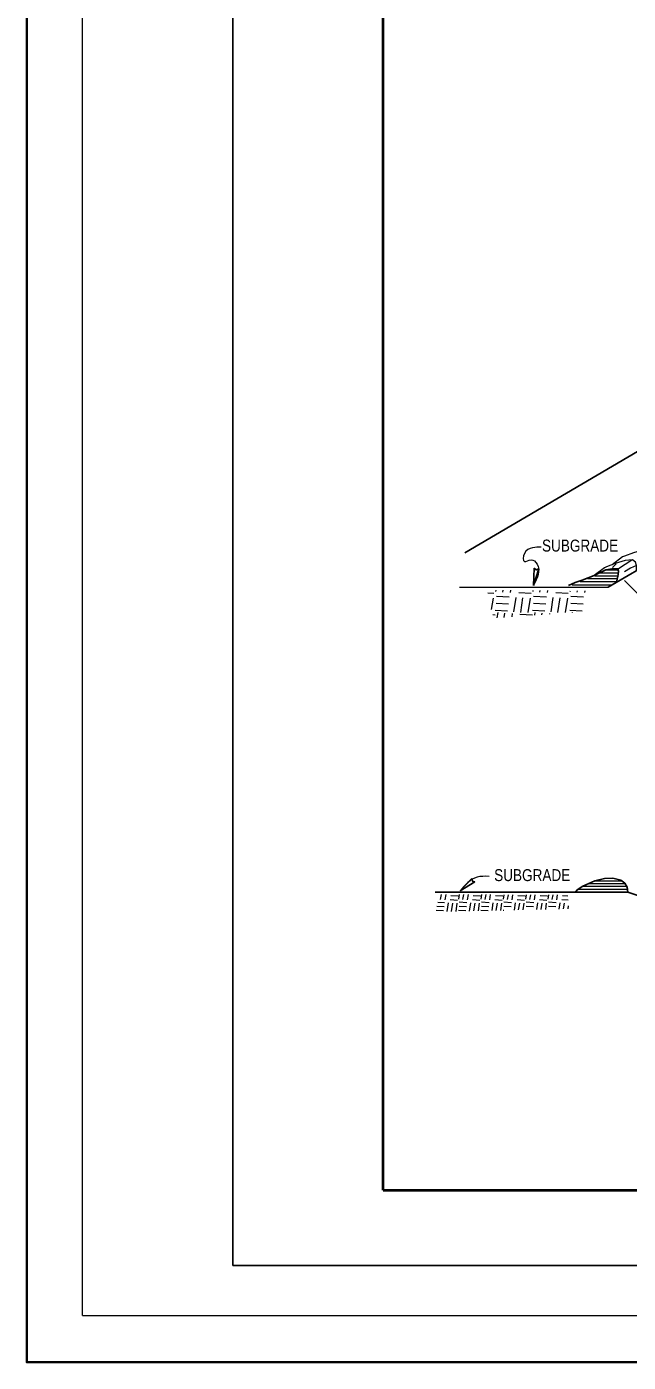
# Model space of a CAD drawing. Extents: x -120 to 879, y -38 to 233.
# Drawn here: x 507.2 to 567.2, y -38.3 to 94.9 of the extents above; entities that cross this region are included whole.
import ezdxf
from ezdxf.enums import TextEntityAlignment as Align

# ---------------------------------------------------------------- set-up
doc = ezdxf.new("R2010")
doc.units = 0
doc.header["$LTSCALE"] = 0.48
doc.layers.add('1', color=7, linetype='Continuous', lineweight=13)

msp = doc.modelspace()

# ---------------------------------------------------------------- linework, layer by layer
at = {"layer": '1'}
for p, q in [((512.733, -33.6698), (512.733, 196.3394)), ((567.5577, 41.6643), (566.2185, 40.8072)), ((563.8573, 40.1156), (566.1406, 40.1156)), ((564.3648, 40.4038), (566.1955, 40.4038)), ((564.9136, 40.6921), (566.168, 40.6921)), ((550.3427, 38.9726), (565.1974, 38.9726)), ((553.9756, 38.5274), (553.9984, 38.6732)), ((554.6621, 38.4718), (554.6927, 38.667)), ((555.4236, 38.4466), (555.4571, 38.6602)), ((557.6904, 38.5274), (557.7082, 38.6403)), ((558.3769, 38.4718), (558.4024, 38.6342)), ((559.1384, 38.4466), (559.1667, 38.6274)), ((561.5938, 39.2097), (565.5918, 39.2097)), ((562.3894, 39.5254), (566.0171, 39.5254)), ((563.1165, 39.8273), (566.0994, 39.8273)), ((553.1728, 38.4193), (553.7766, 38.3882)), ((553.5505, 36.7454), (553.7262, 37.8663)), ((554.0156, 37.3739), (555.2468, 37.3106)), ((554.0351, 38.0637), (555.3024, 37.9976)), ((555.7677, 36.5097), (555.9932, 37.9469)), ((556.2602, 38.4516), (557.4914, 38.3882)), ((556.4543, 36.4541), (556.6796, 37.8914)), ((557.2157, 36.4289), (557.4411, 37.8663)), ((557.7304, 37.3739), (558.9616, 37.3106)), ((557.7499, 38.0637), (559.0172, 37.9976)), ((559.4826, 36.5097), (559.7081, 37.9469)), ((559.9751, 38.4516), (561.2062, 38.3882)), ((560.1691, 36.4541), (560.3944, 37.8914)), ((560.9306, 36.4289), (561.1559, 37.8663)), ((561.4053, 38.5274), (561.4178, 38.6075)), ((561.4452, 37.3739), (562.6764, 37.3106)), ((561.4647, 38.0637), (562.7321, 37.9976)), ((562.0917, 38.4718), (562.1121, 38.6013)), ((562.8533, 38.4466), (562.8764, 38.5945)), ((553.6653, 36.2369), (553.9239, 36.2234)), ((553.9239, 36.6901), (555.1551, 36.6268)), ((554.1202, 35.9138), (554.2011, 36.4289)), ((554.8227, 35.9611), (554.8874, 36.3734)), ((555.5964, 36.0132), (555.6489, 36.3483)), ((556.3714, 36.2896), (557.6387, 36.2234)), ((557.6387, 36.6901), (558.8699, 36.6268)), ((557.8747, 36.1667), (557.9159, 36.4289)), ((558.5772, 36.214), (558.6023, 36.3734)), ((559.3508, 36.2661), (559.3637, 36.3483)), ((561.3536, 36.6901), (562.5847, 36.6268)), ((561.6292, 36.4196), (561.6308, 36.4289)), ((563.2592, 9.4302), (566.8577, 9.4302)), ((563.8618, 9.6959), (566.5123, 9.6959)), ((548.4644, 7.8232), (548.5443, 8.3324)), ((548.9213, 7.808), (549.0032, 8.3307)), ((549.4783, 8.2213), (550.2171, 8.1833)), ((550.2814, 7.8565), (550.3551, 8.3254)), ((550.6933, 7.8232), (550.7718, 8.3238)), ((551.1503, 7.808), (551.2308, 8.322)), ((551.7072, 8.2213), (552.4459, 8.1833)), ((552.5103, 7.8565), (552.5826, 8.3168)), ((552.9222, 7.8232), (552.9993, 8.3152)), ((553.3792, 7.808), (553.4583, 8.3134)), ((553.9362, 8.2213), (554.6748, 8.1833)), ((554.7392, 7.8565), (554.8102, 8.3082)), ((555.1512, 7.8232), (555.2269, 8.3065)), ((555.6081, 7.808), (555.6859, 8.3048)), ((556.1651, 8.2213), (556.9037, 8.1833)), ((556.9682, 7.8565), (557.0377, 8.2995)), ((557.3801, 7.8232), (557.4544, 8.2979)), ((557.8369, 7.808), (557.9134, 8.2962)), ((558.3939, 8.2213), (559.1327, 8.1833)), ((559.1971, 7.8565), (559.2652, 8.2908)), ((559.6089, 7.8232), (559.6821, 8.2892)), ((560.0658, 7.808), (560.1411, 8.2874)), ((560.6228, 8.2213), (561.1599, 8.1937)), ((562.2112, 8.8543), (567.0967, 8.8543)), ((562.6163, 9.1467), (567.0171, 9.1467)), ((548.0216, 6.7542), (548.7602, 6.7162)), ((548.1012, 7.1632), (548.8152, 7.1264)), ((548.1947, 7.5728), (548.8487, 7.5387)), ((549.1278, 6.6459), (549.2632, 7.5082)), ((549.4233, 7.811), (550.1621, 7.773)), ((549.5429, 6.6327), (549.6749, 7.4749)), ((550.0037, 6.6429), (550.1318, 7.4598)), ((550.2504, 6.7542), (550.9892, 6.7162)), ((550.3054, 7.1644), (551.0442, 7.1264)), ((550.3172, 7.5783), (551.0776, 7.5387)), ((551.3611, 6.6733), (551.4921, 7.5082)), ((551.6522, 7.811), (552.3909, 7.773)), ((551.7797, 6.6827), (551.9038, 7.4749)), ((552.2406, 6.6932), (552.3607, 7.4598)), ((552.4793, 6.7542), (553.2181, 6.7162)), ((552.5343, 7.1644), (553.2731, 7.1264)), ((552.5461, 7.5783), (553.3064, 7.5387)), ((553.5978, 6.7235), (553.7209, 7.5082)), ((553.8812, 7.811), (554.6198, 7.773)), ((554.0164, 6.7328), (554.1327, 7.4749)), ((554.4773, 6.7432), (554.5897, 7.4598)), ((554.7083, 6.7542), (554.7862, 6.7502)), ((554.7632, 7.1644), (555.5019, 7.1264)), ((554.7749, 7.5783), (555.5353, 7.5387)), ((555.8346, 6.7737), (555.9498, 7.5082)), ((556.1101, 7.811), (556.8487, 7.773)), ((556.2532, 6.783), (556.3617, 7.4749)), ((556.7141, 6.7933), (556.8186, 7.4598)), ((556.9922, 7.1644), (557.7308, 7.1264)), ((557.0038, 7.5783), (557.7642, 7.5387)), ((558.0713, 6.8237), (558.1788, 7.5082)), ((558.3389, 7.811), (559.0777, 7.773)), ((558.4899, 6.8332), (558.5906, 7.4749)), ((558.9508, 6.8434), (559.0474, 7.4598)), ((559.2211, 7.1644), (559.9597, 7.1264)), ((559.2328, 7.5783), (559.9932, 7.5387)), ((560.3082, 6.8738), (560.4077, 7.5082)), ((560.5678, 7.811), (561.1896, 7.779)), ((560.7267, 6.8832), (560.8194, 7.4749)), ((561.1876, 6.8935), (561.2323, 7.1792)), ((512.733, -33.6698), (872.7477, -33.6698))]:
    msp.add_line(p, q, dxfattribs=at)
at = {"layer": '1', "lineweight": 40}
for q in [(542.7342, 183.8393), (867.7471, -21.169)]:
    msp.add_line((542.7342, -21.169), q, dxfattribs=at)
at = {"layer": '1', "lineweight": 25}
for p, q in [((550.8669, 42.4028), (609.5048, 76.7557)), ((565.1974, 38.9726), (629.6905, 76.7557)), ((557.7501, 39.1395), (557.7906, 40.8581)), ((557.7501, 39.1395), (558.2526, 40.7834)), ((550.4048, 8.6868), (551.5842, 9.9373)), ((550.4048, 8.6868), (551.8778, 9.5728)), ((527.7337, -28.6692), (872.7477, -28.6692))]:
    msp.add_line(p, q, dxfattribs=at)
at = {"layer": '1', "lineweight": 35}
msp.add_lwpolyline([(507.1516, 233.0296), (878.9717, 233.0296), (878.9717, -38.3201), (507.1516, -38.3201)], close=True, dxfattribs=at)
at = {"layer": '1', "lineweight": 25}
for points in [[(527.7337, -28.6692), (527.7337, 191.3394), (872.7477, 191.3394)], [(557.7906, 40.8581), (558.0029, 40.6903), (558.2526, 40.7834)], [(566.0308, 39.4405), (566.1748, 40.2261), (566.214, 40.5796), (566.1617, 40.8152), (565.7561, 40.8414), (564.958, 40.7105), (563.7777, 40.1318), (562.5899, 39.6631), (561.8834, 39.4274), (561.2292, 39.1393)], [(566.8051, 39.6398), (586.2243, 20.4623), (589.6676, 20.4438)], [(551.5842, 9.9373), (551.63, 9.6706), (551.8778, 9.5728)], [(547.9314, 8.5721), (567.1647, 8.5721), (589.7767, 0.9759), (594.0696, 0.9759)]]:
    msp.add_lwpolyline(points, dxfattribs=at)
at = {"layer": '1'}
for points in [[(569.8283, 41.7108), (569.8383, 42.2008), (569.7283, 42.5407), (569.4286, 42.7707), (568.7092, 42.7007), (567.71, 42.4108), (566.8207, 42.0708), (566.6209, 41.9908), (565.5887, 41.2082)], [(568.0173, 40.6344), (568.0273, 41.1244), (567.9174, 41.4643), (567.6177, 41.6943), (566.8982, 41.6243), (565.8991, 41.3343), (565.0098, 40.9944), (564.81, 40.9144), (563.7777, 40.1318)], [(565.999, 41.2843), (565.7592, 41.0744), (565.6193, 40.9444)], [(568.0173, 41.1344), (567.4278, 40.8644), (566.8283, 40.5144)]]:
    msp.add_lwpolyline(points, dxfattribs=at)
at = {"layer": '1', "lineweight": 25}
msp.add_lwpolyline([(561.9198, 8.5721), (567.1647, 8.5721), (567.0714, 9.0491), (566.8442, 9.452), (566.4519, 9.7517), (565.6363, 9.9686), (564.8311, 9.9066), (563.871, 9.7), (562.6527, 9.1627), (562.1056, 8.7805)], close=True, dxfattribs=at)
at = {"layer": '1'}
for points in [[(558.4949, 42.9755), (557.6445, 42.8838), (556.8202, 42.334), (556.8333, 41.5222), (557.487, 41.7048), (558.0967, 41.2742), (557.7492, 39.1393)], [(553.2947, 10.1337), (552.0971, 10.051), (550.404, 8.6873)]]:
    msp.add_spline(points, degree=3, dxfattribs=at)

# ---------------------------------------------------------------- texts
at = {"layer": '1', "width": 0.85}
for p in [(562.3822, 42.5223), (557.6071, 9.6614)]:
    msp.add_text('SUBGRADE', height=1.191, dxfattribs=at).set_placement(p, align=Align.CENTER)

doc.saveas('drawing.dxf')
